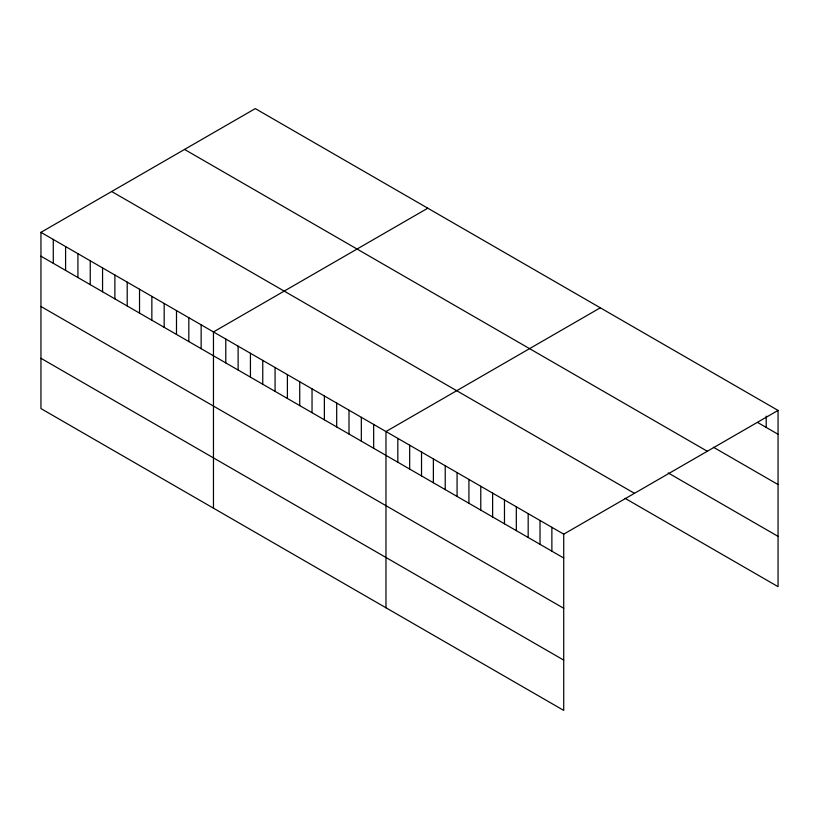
<?xml version="1.0" encoding="UTF-8"?>
<svg xmlns="http://www.w3.org/2000/svg" width="819" height="819" viewBox="0 0 819 819"><rect width="100%" height="100%" fill="white"/><g stroke="black" fill="none" stroke-linecap="round" stroke-linejoin="round"><path stroke-width="1.23" d="M40.95 232.34L563.718 534.162L563.718 710.401L40.95 408.579L40.95 232.34L255.282 108.599L778.05 410.421L778.05 586.66L625.081 498.341M427.794 208.2L213.462 331.941L213.462 508.179M600.307 307.801L385.974 431.541L385.974 607.78M563.718 534.162L778.05 410.421M757.585 422.45L778.05 434.265M713.421 447.235L778.05 484.551M184.551 149.437L707.319 451.259M668.171 472.932L778.05 536.363M111.681 191.513L634.449 493.325M40.95 256.183L563.718 558.005M40.95 306.48L563.718 608.292M40.95 358.292L563.718 660.104M766.205 416.124L766.205 427.426M551.873 527.323L551.873 551.167M540.018 520.485L540.018 544.318M528.173 513.636L528.173 537.479M516.318 506.797L516.318 530.64M504.473 499.959L504.473 523.802M492.628 493.12L492.628 516.953M480.773 486.271L480.773 510.114M468.929 479.432L468.929 503.275M457.074 472.594L457.074 496.437M445.229 465.755L445.229 489.588M433.374 458.906L433.374 482.749M421.529 452.068L421.529 475.911M409.674 445.229L409.674 469.072M397.829 438.39L397.829 462.223M373.659 424.426L373.659 448.269M361.333 417.321L361.333 441.154M349.007 410.206L349.007 434.039M336.691 403.091L336.691 426.924M324.365 395.976L324.365 419.819M312.039 388.861L312.039 412.704M299.723 381.746L299.723 405.589M287.397 374.631L287.397 398.474M275.071 367.516L275.071 391.359M262.756 360.401L262.756 384.244M250.43 353.286L250.43 377.129M238.114 346.171L238.114 370.014M225.788 339.056L225.788 362.899M201.146 324.836L201.146 348.669M188.82 317.721L188.82 341.554M176.494 310.606L176.494 334.439M164.179 303.491L164.179 327.334M151.853 296.376L151.853 320.219M139.527 289.261L139.527 313.104M127.211 282.146L127.211 305.989M114.885 275.03L114.885 298.874M102.559 267.915L102.559 291.759M90.244 260.8L90.244 284.643M77.918 253.685L77.918 277.528M65.592 246.57L65.592 270.413M53.276 239.455L53.276 263.298"/></g></svg>
